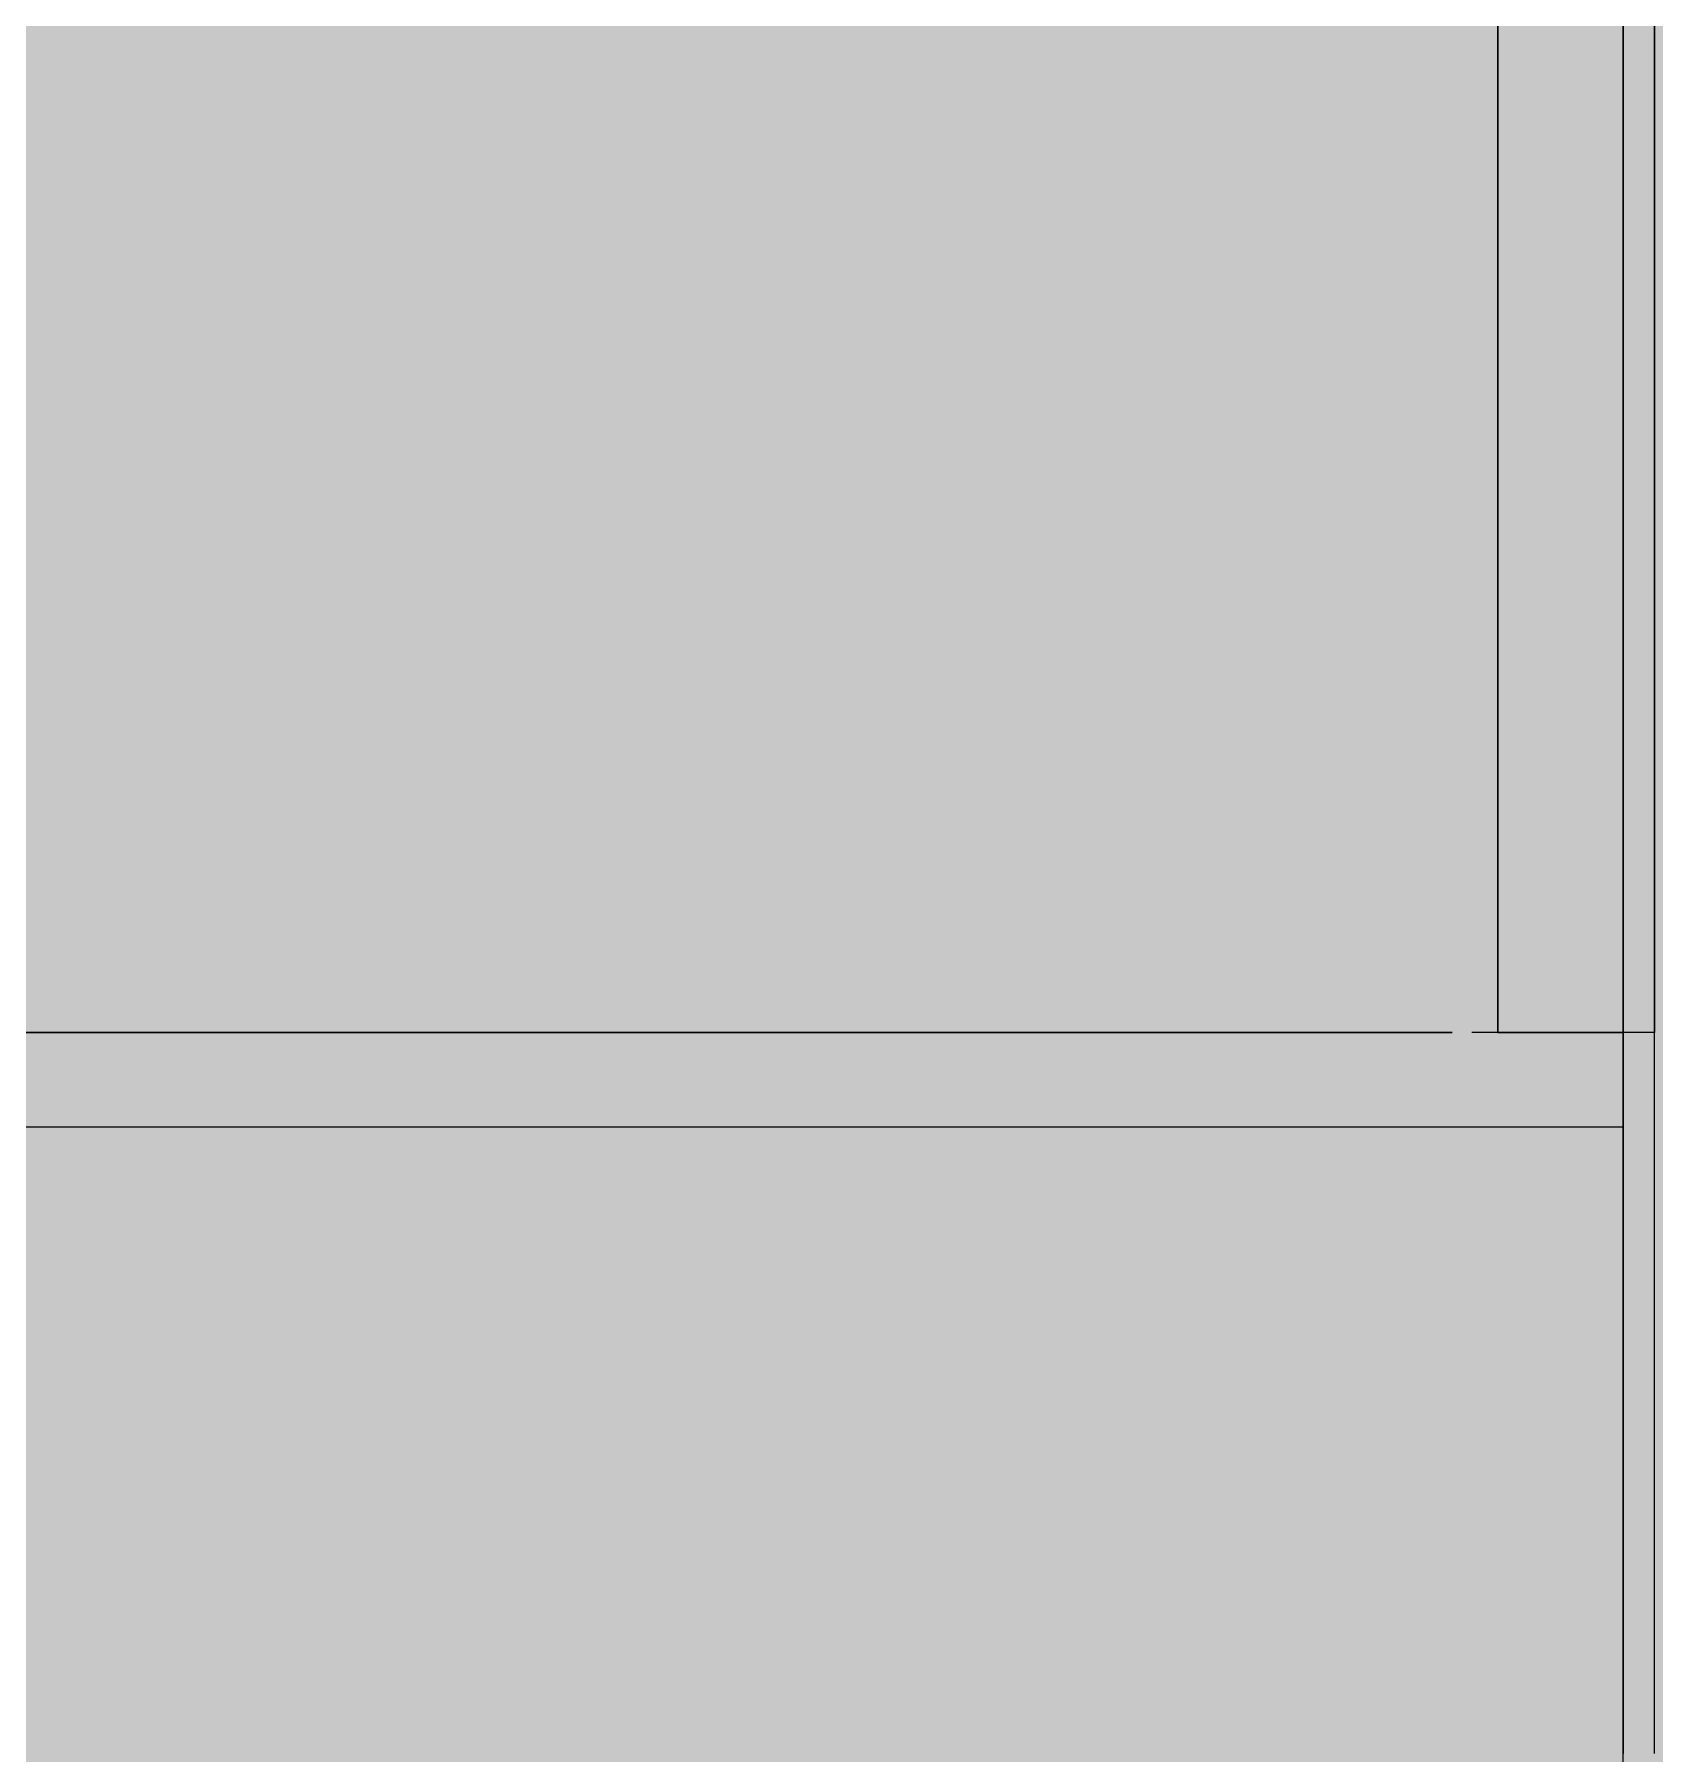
# Model space of a CAD drawing. Header units: millimetres. Extents: x 632 to 645312, y -3890 to 22200.
# Drawn here: x 638381.8 to 638433.5, y 6863 to 6917.8 of the extents above; entities that cross this region are included whole.
import ezdxf

# ---------------------------------------------------------------- set-up
doc = ezdxf.new("R2010")
doc.units = ezdxf.units.MM
for name, color, linetype, lineweight in [('A-200-H_WALL', 111, 'Continuous', 13), ('A-200-M_WALL_EXT', 113, 'Continuous', 13), ('M-520-M_DRAINAGE_FW', 2, 'Continuous', 13)]:
    doc.layers.add(name, color=color, linetype=linetype, lineweight=lineweight)

# ---------------------------------------------------------------- blocks, each defined once
blk = doc.blocks.new('MixerTap_Wall_GalvinEngineering_CliniMix_LeadSafe - TMV 1000 _201_70_01_09_-2774958-S6_501-SECTION C1')
at = {"layer": 'M-520-M_DRAINAGE_FW', "color": 53, "lineweight": 5}
for p, q in [((4348948.299, 6886), (4348948.299, 7180)), ((4348948.299, 7180), (4348948.299, 6886)), ((4348952.299, 7173), (4348952.299, 6893)), ((4348952.299, 6893), (4348952.299, 7173)), ((4348952.299, 7173), (4348952.299, 6893)), ((4348952.299, 6893), (4348952.299, 7173)), ((4348952.299, 7173), (4348952.299, 6893)), ((4348952.299, 6893), (4348952.299, 7173)), ((4348952.299, 6893), (4348952.299, 7173)), ((4348952.299, 7173), (4348952.299, 6893)), ((4348953.299, 6893), (4348953.299, 7173)), ((4348953.299, 7173), (4348953.299, 6893)), ((4348953.299, 6893), (4348953.299, 7173)), ((4348953.299, 6893), (4348953.299, 7173)), ((4348953.299, 7173), (4348953.299, 6893)), ((4348952.299, 6893), (4348952.299, 6885.985)), ((4348952.299, 6893), (4348952.299, 6885.235)), ((4348952.299, 6893), (4348952.299, 6886)), ((4348952.299, 6886), (4348952.299, 6893)), ((4348952.299, 6893), (4348952.299, 6883)), ((4348952.299, 6886), (4348952.299, 6893)), ((4348952.299, 6886), (4348952.299, 6893)), ((4348952.299, 6893), (4348952.299, 6886)), ((4348953.299, 6863), (4348953.299, 6893)), ((4348953.299, 6885.985), (4348953.299, 6893)), ((4348953.299, 6893), (4348953.299, 6886)), ((4348953.299, 6886), (4348953.299, 6893)), ((4348953.299, 6886), (4348953.299, 6893)), ((4348953.299, 6893), (4348953.299, 6886)), ((4348946.843, 6886), (4348853.905, 6886)), ((4348891.96, 6886), (4348946.843, 6886)), ((4348952.299, 6886), (4348947.47, 6886)), ((4348948.299, 6886), (4348952.299, 6886)), ((4348948.299, 6886), (4348952.299, 6886)), ((4348952.299, 6886), (4348948.299, 6886)), ((4348953.299, 6886), (4348952.299, 6886)), ((4348953.299, 6886), (4348952.299, 6886)), ((4348952.299, 6883), (4348952.299, 6886)), ((4348952.299, 6885.235), (4348952.299, 6878)), ((4348953.299, 6863), (4348953.299, 6885.235)), ((4348851.299, 6883), (4348952.299, 6883)), ((4348891.96, 6883), (4348952.299, 6883)), ((4348952.299, 6882.92), (4348952.299, 6878)), ((4348952.299, 6878), (4348952.299, 6871.787)), ((4348952.299, 6878), (4348952.299, 6871.787)), ((4348952.299, 6871.787), (4348952.299, 6867.019)), ((4348952.299, 6871.787), (4348952.299, 6867.019)), ((4348952.299, 6867.019), (4348952.299, 6864.022)), ((4348952.299, 6867.019), (4348952.299, 6864.022)), ((4348952.299, 6864.022), (4348952.299, 6863)), ((4348952.299, 6864.022), (4348952.299, 6863))]:
    blk.add_line(p, q, dxfattribs=at)
blk = doc.blocks.new('25021-APA-ZZ-ZZ-M3-AR-000001_V3_rvt-8-S6_501-SECTION C1')
at = {"layer": 'A-200-M_WALL_EXT', "color": 53, "lineweight": 5}
for p, q in [((4348952.299, 5240), (4348952.299, 7640)), ((4348952.299, 6893), (4348952.299, 7173)), ((4348952.299, 6886), (4348952.299, 6893)), ((4348952.299, 6883), (4348952.299, 6886)), ((4348952.299, 6500), (4348952.299, 6883))]:
    blk.add_line(p, q, dxfattribs=at)
at = {"layer": 'M-520-M_DRAINAGE_FW', "color": 53, "lineweight": 5}
blk.add_blockref('MixerTap_Wall_GalvinEngineering_CliniMix_LeadSafe - TMV 1000 _201_70_01_09_-2774958-S6_501-SECTION C1', (0, 0), dxfattribs=at)

msp = doc.modelspace()

# ---------------------------------------------------------------- hatches: boundary and pattern name
at = {"layer": 'A-200-H_WALL'}
h = msp.add_hatch(color=256, dxfattribs=at)
h.paths.add_polyline_path([(641812.537, 4900), (642012.537, 4900), (642012.537, 5000), (641812.537, 5000), (641812.537, 4955.689), (641737.537, 4955.689), (641737.537, 5000), (635495.871, 5000), (635495.871, 4900), (641737.537, 4900)])
h.paths.add_polyline_path([(642012.537, 5150), (642012.537, 8200), (642162.537, 8200), (642162.537, 15858.29), (635495.871, 16441.547), (635495.871, 15899.718), (641710.848, 15355.978), (641710.848, 15447.993), (641910.848, 15447.993), (641910.848, 15247.993), (641820.537, 15247.993), (641820.537, 15225.868), (641887.537, 15225.868), (641887.537, 14722.053), (641812.537, 14722.053), (641812.537, 15247.993), (641710.848, 15247.993), (641710.848, 15280.692), (641691.48, 15282.386), (641690.172, 15267.443), (635495.871, 15809.375), (635495.871, 5150), (641737.537, 5150), (641737.537, 5377.955), (641804.537, 5377.955), (641804.537, 5472.395), (641812.537, 5472.395), (641812.537, 5150), (641904.527, 5150)])
h.paths.add_polyline_path([(641904.848, 15253.993), (641904.848, 15441.993), (641716.848, 15441.993), (641716.848, 15355.453), (641801.218, 15348.072), (641794.682, 15273.357), (641716.848, 15280.167), (641716.848, 15253.993), (641812.537, 15253.993), (641812.537, 15282.519), (641820.537, 15282.519), (641820.537, 15253.993)])

# ---------------------------------------------------------------- block references
at = {"color": 10, "lineweight": 5}
msp.add_blockref('25021-APA-ZZ-ZZ-M3-AR-000001_V3_rvt-8-S6_501-SECTION C1', (-3710519.761, 0), dxfattribs=at)

doc.saveas('drawing.dxf')
